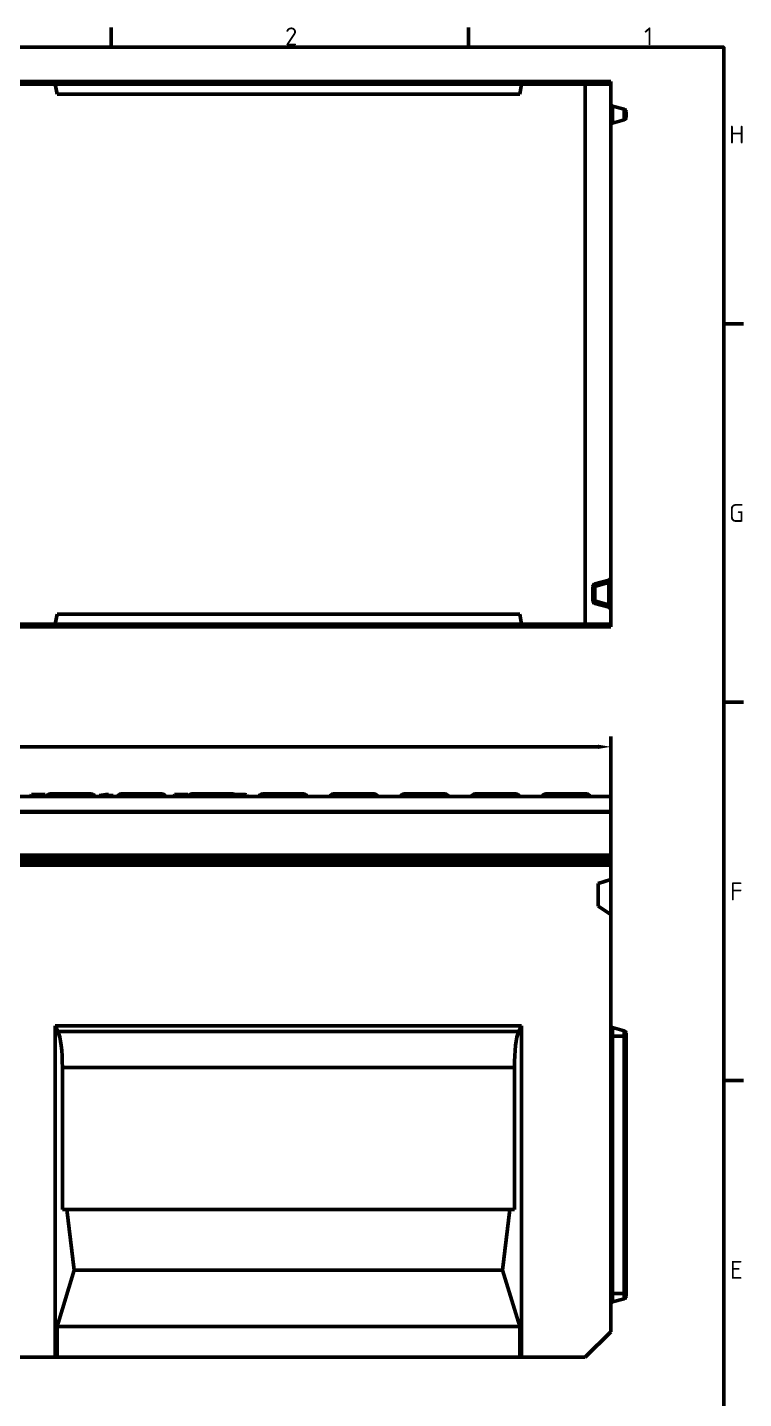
# Model space of a CAD drawing. Header units: millimetres. Extents: x 0 to 2219, y -32 to 1188.
# Drawn here: x 1369 to 1650, y 618 to 1156 of the extents above; entities that cross this region are included whole.
import ezdxf

# ---------------------------------------------------------------- set-up
doc = ezdxf.new("R2010")
doc.units = ezdxf.units.MM
doc.header["$LTSCALE"] = 2
doc.layers.get('0').update_dxf_attribs({"lineweight": 50})
doc.layers.get('Defpoints').update_dxf_attribs({"lineweight": 50})
for name, color, linetype, lineweight in [('Bemaßung (ISO)', 7, 'Continuous', 50), ('Rahmen (ISO)', 7, 'Continuous', 50), ('Sichtbar (ISO)', 7, 'Continuous', 50), ('Sichtbar schmal (ISO)', 7, 'Continuous', 50)]:
    doc.layers.add(name, color=color, linetype=linetype, lineweight=lineweight)
doc.styles.add('Notiztext (DIN)', font='isocpeur.ttf')
doc.styles.add('TXT 3_5', font='isocpeur.ttf')
doc.dimstyles.new('Anrin Standard (DIN)', dxfattribs={"dimscale": 2, "dimtxt": 3.5, "dimasz": 2.5, "dimexe": 2, "dimexo": 0, "dimgap": 0.8, "dimtad": 1, "dimrnd": 1e-08, "dimtxsty": 'TXT 3_5', "dimcen": 0.09, "dimdle": 10, "dimclrd": 256, "dimclre": 256, "dimclrt": 256, "dimadec": 0, "dimazin": 2, "dimtfac": 0.714286, "dimtmove": 0, "dimatfit": 3, "dimfxl": 1, "dimtolj": 1, "dimlwd": -1, "dimlwe": -1, "dimarcsym": 0})

# ---------------------------------------------------------------- blocks, each defined once
blk = doc.blocks.new('Ränder Standardrahmen')
at = {"layer": 'Rahmen (ISO)'}
for p, q in [((700.83, 574), (700.83, 577.9)), ((770.92, 574), (770.92, 577.9)), ((821, 519.75), (824.9, 519.75)), ((821, 445.5), (824.9, 445.5)), ((821, 371.25), (824.9, 371.25))]:
    blk.add_line(p, q, dxfattribs=at)
at = {"layer": 'Rahmen (ISO)', "flags": 128}
blk.add_lwpolyline([(20, 20), (20, 574), (821, 574), (821, 20), (20, 20)], dxfattribs=at)
at = {"layer": 'Rahmen (ISO)', "char_height": 3.5, "attachment_point": 7, "style": 'Notiztext (DIN)'}
for s, insert in [('2', (734.95, 574.4)), ('1', (805.38, 574.4)), ('H', (822.05, 555.13)), ('G', (822.05, 480.88)), ('F', (822.23, 406.63)), ('E', (822.23, 332.38))]:
    blk.add_mtext(s, dxfattribs=dict(at, insert=insert))
blk = doc.blocks.new('*D31')
at = {"layer": 'Bemaßung (ISO)', "transparency": 16777216}
for p, q in [((597.68, 807.69), (597.68, 877.51)), ((1597.68, 807.69), (1597.68, 877.51)), ((602.68, 873.51), (1592.68, 873.51))]:
    blk.add_line(p, q, dxfattribs=at)
for points in [[(602.68, 874.35), (602.68, 872.68), (597.68, 873.51)], [(1592.68, 874.35), (1592.68, 872.68), (1597.68, 873.51)]]:
    blk.add_solid(points, dxfattribs=at)
at = {"layer": 'Defpoints', "color": 0, "transparency": 16777216}
for p in [(1597.68, 873.51), (597.68, 807.69), (1597.68, 807.69)]:
    blk.add_point(p, dxfattribs=at)
at = {"layer": 'Bemaßung (ISO)', "transparency": 16777216, "insert": (1089.26, 882.11), "char_height": 7, "attachment_point": 1, "style": 'TXT 3_5'}
blk.add_mtext('\\A1;1000', dxfattribs=at)

msp = doc.modelspace()

# ---------------------------------------------------------------- linework, layer by layer
at = {"layer": 'Sichtbar (ISO)'}
for p, q in [((1597.6788, 1134.5861), (1097.6788, 1134.5861)), ((1355.6788, 1133.5861), (1379.6788, 1133.5861)), ((1562.6788, 1133.5861), (1379.6788, 1133.5861)), ((1379.6788, 1133.5861), (1380.3841, 1129.5861)), ((1561.9735, 1129.5861), (1562.6788, 1133.5861)), ((1562.6788, 1133.5861), (1587.6788, 1133.5861)), ((1587.6788, 1133.5861), (1587.6788, 921.5861)), ((1597.6788, 1133.5861), (1587.6788, 1133.5861)), ((1597.6788, 1134.5861), (1597.6788, 1134.4397)), ((1597.6788, 1133.5861), (1597.6788, 1134.4397)), ((1597.6788, 939.8534), (1597.6788, 1133.5861)), ((1561.9735, 1129.5861), (1380.3841, 1129.5861)), ((1598.42, 1124.8875), (1602.9376, 1123.677)), ((1598.42, 1118.2847), (1602.9376, 1119.4952)), ((1603.6788, 1122.7111), (1603.6788, 1120.4611)), ((1590.6788, 930.7291), (1590.6788, 936.4431)), ((1591.42, 937.4091), (1596.9376, 938.8875)), ((1597.6788, 937.9216), (1597.6788, 939.8534)), ((1597.6788, 929.2506), (1597.6788, 937.9216)), ((1380.3841, 925.5861), (1379.6788, 921.5861)), ((1561.9735, 925.5861), (1380.3841, 925.5861)), ((1562.6788, 921.5861), (1561.9735, 925.5861)), ((1596.9376, 928.2847), (1591.42, 929.7632)), ((1597.6788, 927.3188), (1597.6788, 929.2506)), ((1597.6788, 921.5861), (1597.6788, 927.3188)), ((1097.6788, 920.5861), (1597.6788, 920.5861)), ((1379.6788, 921.5861), (1355.6788, 921.5861)), ((1562.6788, 921.5861), (1379.6788, 921.5861)), ((1587.6788, 921.5861), (1562.6788, 921.5861)), ((1587.6788, 921.5861), (1597.6788, 921.5861)), ((1597.6788, 920.7326), (1597.6788, 921.5861)), ((1597.6788, 920.7326), (1597.6788, 920.5861)), ((1097.6788, 853.9986), (1597.6788, 853.9986)), ((1370.1242, 853.9986), (1370.436, 854.8294)), ((1370.3874, 853.9986), (1370.436, 854.1353)), ((1370.436, 854.1353), (1370.436, 854.8294)), ((1370.436, 854.8294), (1375.7081, 854.8294)), ((1375.7081, 854.1353), (1370.436, 854.1353)), ((1375.7081, 854.7592), (1371.3747, 854.7592)), ((1371.4606, 854.5175), (1371.3747, 854.7592)), ((1371.3747, 854.7592), (1371.3747, 854.5175)), ((1371.3747, 854.5175), (1374.7081, 854.5175)), ((1374.7081, 854.4473), (1371.3747, 854.4473)), ((1371.4606, 854.2056), (1371.3747, 854.4473)), ((1371.3747, 854.4473), (1371.3747, 854.2056)), ((1371.3747, 854.2056), (1375.7081, 854.2056)), ((1374.8251, 854.2056), (1374.7081, 854.5175)), ((1374.7081, 854.5175), (1374.7081, 854.4473)), ((1374.7939, 854.2056), (1374.7081, 854.4473)), ((1376.0198, 853.9986), (1375.7081, 854.8294)), ((1375.7081, 854.8294), (1375.7081, 854.7592)), ((1375.9783, 853.9986), (1375.7081, 854.7592)), ((1375.7857, 853.9986), (1375.7081, 854.2056)), ((1375.7081, 854.2056), (1375.7081, 854.1353)), ((1375.7566, 853.9986), (1375.7081, 854.1353)), ((1377.6957, 854.9986), (1379.5522, 854.9986)), ((1393.0652, 854.9986), (1379.5522, 854.9986)), ((1393.0652, 854.9986), (1393.7817, 854.9986)), ((1394.4737, 854.8294), (1394.7081, 854.8294)), ((1394.7911, 854.6082), (1394.7081, 854.8294)), ((1394.7081, 854.8294), (1394.7081, 854.6784)), ((1396.9546, 853.9986), (1397.1027, 854.402)), ((1396.992, 853.9986), (1397.1027, 854.31)), ((1397.1027, 854.402), (1399.5055, 854.8294)), ((1397.1027, 854.31), (1397.1027, 854.402)), ((1400.436, 854.31), (1397.1027, 854.31)), ((1400.524, 854.8294), (1397.9989, 854.3803)), ((1397.9989, 854.3803), (1400.436, 854.3803)), ((1399.5055, 854.8294), (1400.524, 854.8294)), ((1400.3254, 853.9986), (1400.436, 854.31)), ((1400.3874, 853.9986), (1400.436, 854.1353)), ((1400.4079, 854.3803), (1400.436, 854.4551)), ((1400.436, 854.3803), (1400.436, 854.4551)), ((1400.436, 854.4551), (1401.3747, 854.4551)), ((1400.436, 854.1353), (1400.436, 854.31)), ((1401.3747, 854.1353), (1400.436, 854.1353)), ((1400.7355, 854.4551), (1400.524, 854.8294)), ((1401.4028, 854.3803), (1401.3747, 854.4551)), ((1401.3747, 854.4551), (1401.3747, 854.3803)), ((1401.3747, 854.3803), (1402.3747, 854.3803)), ((1402.3747, 854.31), (1401.3747, 854.31)), ((1401.4854, 853.9986), (1401.3747, 854.31)), ((1401.3747, 854.31), (1401.3747, 854.1353)), ((1401.4233, 853.9986), (1401.3747, 854.1353)), ((1402.5179, 853.9986), (1402.3747, 854.3803)), ((1402.3747, 854.3803), (1402.3747, 854.31)), ((1402.4854, 853.9986), (1402.3747, 854.31)), ((1404.7664, 854.8215), (1404.7693, 854.8294)), ((1404.7693, 854.8231), (1404.7693, 854.8294)), ((1404.7693, 854.8294), (1404.7814, 854.8294)), ((1405.4735, 854.9986), (1409.292, 854.9986)), ((1421.4823, 854.9986), (1409.292, 854.9986)), ((1421.4823, 854.9986), (1421.5595, 854.9986)), ((1426.1242, 853.9986), (1426.436, 854.8294)), ((1426.3874, 853.9986), (1426.436, 854.1353)), ((1426.436, 854.1353), (1426.436, 854.8294)), ((1426.436, 854.8294), (1431.7081, 854.8294)), ((1427.3747, 854.1353), (1426.436, 854.1353)), ((1431.7081, 854.7592), (1427.3747, 854.7592)), ((1427.4606, 854.5175), (1427.3747, 854.7592)), ((1427.3747, 854.7592), (1427.3747, 854.5175)), ((1427.3747, 854.5175), (1430.7081, 854.5175)), ((1430.7081, 854.4473), (1427.3747, 854.4473)), ((1427.5341, 853.9986), (1427.3747, 854.4473)), ((1427.3747, 854.4473), (1427.3747, 854.1353)), ((1427.4233, 853.9986), (1427.3747, 854.1353)), ((1430.9028, 853.9986), (1430.7081, 854.5175)), ((1430.7081, 854.5175), (1430.7081, 854.4473)), ((1430.8675, 853.9986), (1430.7081, 854.4473)), ((1431.9365, 854.2207), (1431.7081, 854.8294)), ((1431.7081, 854.8294), (1431.7081, 854.7592)), ((1431.9143, 854.1787), (1431.7081, 854.7592)), ((1433.2513, 854.9986), (1439.8577, 854.9986)), ((1449.2542, 854.9986), (1439.8577, 854.9986)), ((1449.2542, 854.9986), (1449.3372, 854.9986)), ((1450.3747, 854.582), (1450.3747, 854.6321)), ((1453.7693, 854.6321), (1453.7693, 854.3327)), ((1454.7071, 854.6375), (1454.9403, 853.9986)), ((1454.7081, 854.6321), (1454.7081, 854.3327)), ((1461.029, 854.9986), (1471.4315, 854.9986)), ((1476.3805, 854.9986), (1471.4315, 854.9986)), ((1476.3805, 854.9986), (1477.115, 854.9986)), ((1488.8068, 854.9986), (1501.0729, 854.9986)), ((1501.0729, 854.9986), (1503.8762, 854.9986)), ((1503.8762, 854.9986), (1504.8928, 854.9986)), ((1516.5846, 854.9986), (1528.8507, 854.9986)), ((1528.8507, 854.9986), (1531.654, 854.9986)), ((1531.654, 854.9986), (1532.6706, 854.9986)), ((1544.3624, 854.9986), (1556.6285, 854.9986)), ((1556.6285, 854.9986), (1559.4318, 854.9986)), ((1559.4318, 854.9986), (1560.4484, 854.9986)), ((1572.1402, 854.9986), (1572.1877, 854.9986)), ((1584.155, 854.9986), (1572.1877, 854.9986)), ((1584.155, 854.9986), (1584.4063, 854.9986)), ((1584.4063, 854.9986), (1587.2096, 854.9986)), ((1587.2096, 854.9986), (1588.2261, 854.9986)), ((1597.6788, 848.0756), (1597.6788, 853.9986)), ((1597.6788, 848.0756), (1597.6788, 847.9175)), ((1597.6788, 830.9986), (1597.6788, 847.9175)), ((1597.6788, 829.9986), (1097.6788, 829.9986)), ((1597.6788, 829.9986), (1597.6788, 830.9986)), ((1597.6788, 829.9986), (1597.6788, 829.4986)), ((1597.6788, 828.2057), (1597.6788, 829.4986)), ((1597.6788, 826.9986), (597.6788, 826.9986)), ((1597.6788, 828.2057), (1597.6788, 827.8522)), ((1597.6788, 826.9986), (1597.6788, 827.8522)), ((1597.6788, 821.4738), (1597.6788, 826.9986)), ((1592.6788, 819.9268), (1597.6788, 821.4738)), ((1592.6788, 811.0208), (1592.6788, 819.9268)), ((1597.6788, 821.4738), (1597.6788, 808.1948)), ((1597.6788, 807.6875), (1592.6788, 811.0208)), ((1597.6788, 808.1948), (1597.1847, 808.0169)), ((1597.6788, 643.9986), (1597.6788, 807.6875)), ((1562.6788, 763.9986), (1379.6788, 763.9986)), ((1379.6788, 633.9986), (1379.6788, 763.9986)), ((1379.6788, 763.9986), (1380.7598, 761.7674)), ((1561.5979, 761.7674), (1562.6788, 763.9986)), ((1562.6788, 633.9986), (1562.6788, 763.9986)), ((1602.9376, 762.0895), (1598.42, 763.3)), ((1603.6788, 761.1236), (1603.6788, 759.9986)), ((1603.6788, 658.9986), (1603.6788, 759.9986)), ((1382.5, 747.672), (1382.5, 691.9986)), ((1559.8576, 691.9986), (1559.8576, 747.672)), ((1559.8576, 691.9986), (1382.5, 691.9986)), ((1384.2633, 691.9986), (1387.1303, 668.0877)), ((1555.2273, 668.0877), (1558.0943, 691.9986)), ((1380.3841, 645.9986), (1387.1303, 668.0877)), ((1387.1303, 668.0877), (1555.2273, 668.0877)), ((1555.2273, 668.0877), (1561.9735, 645.9986)), ((1602.9376, 656.9077), (1598.42, 655.6972)), ((1603.6788, 658.9986), (1603.6788, 657.8736)), ((1561.9735, 645.9986), (1380.3841, 645.9986)), ((1380.3841, 633.9986), (1380.3841, 645.9986)), ((1561.9735, 645.9986), (1561.9735, 633.9986)), ((1597.6788, 643.9986), (1587.6788, 633.9986)), ((1355.6788, 633.9986), (1379.6788, 633.9986)), ((1379.6788, 633.9986), (1380.3841, 633.9986)), ((1561.9735, 633.9986), (1380.3841, 633.9986)), ((1561.9735, 633.9986), (1562.6788, 633.9986)), ((1562.6788, 633.9986), (1587.6788, 633.9986))]:
    msp.add_line(p, q, dxfattribs=at)
for centre, radius, start, end in [((1598.6788, 1125.8534), 1, 180, 255), ((1602.6788, 1122.7111), 1, 0, 75), ((1602.6788, 1120.4611), 1, 285, 0), ((1598.6788, 1117.3188), 1, 105, 180), ((1591.6788, 936.4431), 1, 105, 180), ((1596.6788, 939.8534), 1, 285, 0), ((1591.6788, 930.7291), 1, 180, 255), ((1596.6788, 927.3188), 1, 0, 75), ((1377.6957, 853.4986), 1.5, 90, 160.528779), ((1393.7817, 853.4986), 1.5, 19.471221, 90), ((1405.4735, 853.4986), 1.5, 90, 160.528779), ((1421.5595, 853.4986), 1.5, 19.471221, 90), ((1433.2513, 853.4986), 1.5, 90, 160.528779), ((1449.3372, 853.4986), 1.5, 19.471221, 90), ((1461.029, 853.4986), 1.5, 90, 160.528779), ((1477.115, 853.4986), 1.5, 19.471221, 90), ((1488.8068, 853.4986), 1.5, 90, 160.528779), ((1504.8928, 853.4986), 1.5, 19.471221, 90), ((1516.5846, 853.4986), 1.5, 90, 160.528779), ((1532.6706, 853.4986), 1.5, 19.471221, 90), ((1544.3624, 853.4986), 1.5, 90, 160.528779), ((1560.4484, 853.4986), 1.5, 19.471221, 90), ((1572.1402, 853.4986), 1.5, 90, 160.528779), ((1588.2261, 853.4986), 1.5, 19.471221, 90), ((1598.6788, 764.266), 1, 180, 255), ((1602.6788, 761.1236), 1, 0, 75), ((1602.6788, 657.8736), 1, 285, 0), ((1598.6788, 654.7313), 1, 105, 180)]:
    msp.add_arc(centre, radius, start, end, dxfattribs=at)
for centre, major_axis, ratio, start_param, end_param in [((1452.072, 854.6321), (2.636, 0), 0.07485738, 0, 2.39389405), ((1452.072, 854.6321), (-1.6973, 0), 0.07485738, 3.14159265, 6.28318531), ((1452.072, 854.3327), (1.6973, 0), 0.07485738, 3.6926801, 6.28318531), ((1452.072, 854.3327), (2.636, 0), 0.07485738, 4.15652917, 6.28318531), ((1379.8551, 747.672), (0, 15), 0.17632698, 4.71238898, 5.93411946), ((1562.5025, 747.672), (0, -15), 0.17632698, 3.4906585, 4.71238898)]:
    msp.add_ellipse(centre, major_axis=major_axis, ratio=ratio, start_param=start_param, end_param=end_param, dxfattribs=at)
for points, knots in [([(1378.5632, 853.9986), (1378.5657, 854.0514), (1378.5716, 854.103), (1378.6072, 854.2847), (1378.6692, 854.4349), (1378.759, 854.5593)], [0.0666411162, 0.0666411162, 0.0666411162, 0.0666411162, 0.0876759983, 0.0876759983, 0.1444903645, 0.1444903645, 0.1444903645, 0.1444903645]), ([(1378.759, 854.5593), (1378.821, 854.6429), (1378.8889, 854.7146), (1379.0496, 854.8481), (1379.1444, 854.9035), (1379.3418, 854.9789), (1379.4449, 854.9981), (1379.5494, 854.9986), (1379.5508, 854.9986), (1379.5522, 854.9986)], [0.390745137, 0.390745137, 0.390745137, 0.390745137, 0.430988134, 0.430988134, 0.480959897, 0.480959897, 0.532341208, 0.532341208, 0.533027086, 0.533027086, 0.533027086, 0.533027086]), ([(1393.0652, 854.9986), (1393.0674, 854.9986), (1393.0696, 854.9986), (1393.2741, 854.998), (1393.4778, 854.9684), (1393.8552, 854.851), (1394.034, 854.7662), (1394.2354, 854.6211), (1394.2734, 854.5912), (1394.3105, 854.5593)], [-0.000850515, -0.000850515, -0.000850515, -0.000850515, 0, 0, 0.079303638, 0.079303638, 0.15301084, 0.15301084, 0.170541221, 0.170541221, 0.170541221, 0.170541221]), ([(1394.3105, 854.5593), (1394.4554, 854.4319), (1394.5869, 854.2748), (1394.6998, 854.0892), (1394.7239, 854.0446), (1394.7461, 853.9984)], [0.9326268312, 0.9326268312, 0.9326268312, 0.9326268312, 0.9989118212, 0.9989118212, 1.0183513565, 1.0183513565, 1.0183513565, 1.0183513565]), ([(1408.4589, 853.9987), (1408.455, 854.0525), (1408.4549, 854.1053), (1408.4705, 854.2862), (1408.5164, 854.4354), (1408.5948, 854.5593)], [0.0675472191, 0.0675472191, 0.0675472191, 0.0675472191, 0.0890337558, 0.0890337558, 0.1444186191, 0.1444186191, 0.1444186191, 0.1444186191]), ([(1408.5948, 854.5593), (1408.6561, 854.6533), (1408.7243, 854.7327), (1408.872, 854.8631), (1408.9515, 854.913), (1409.1167, 854.9808), (1409.2025, 854.9981), (1409.2896, 854.9986), (1409.2908, 854.9986), (1409.292, 854.9986)], [0.382982229, 0.382982229, 0.382982229, 0.382982229, 0.42713138, 0.42713138, 0.472833962, 0.472833962, 0.519503103, 0.519503103, 0.520160019, 0.520160019, 0.520160019, 0.520160019]), ([(1421.4823, 854.9986), (1421.4843, 854.9986), (1421.4862, 854.9986), (1421.6579, 854.998), (1421.8284, 854.9717), (1422.1478, 854.8675), (1422.2996, 854.7919), (1422.4919, 854.6496), (1422.5431, 854.6066), (1422.592, 854.5593)], [-0.00079701, -0.00079701, -0.00079701, -0.00079701, 0, 0, 0.070077303, 0.070077303, 0.136233773, 0.136233773, 0.161129525, 0.161129525, 0.161129525, 0.161129525]), ([(1422.592, 854.5593), (1422.7201, 854.4328), (1422.8312, 854.2782), (1422.9228, 854.0937), (1422.9427, 854.0468), (1422.9604, 853.9984)], [0.930732609, 0.930732609, 0.930732609, 0.930732609, 0.9937765872, 0.9937765872, 1.0136797246, 1.0136797246, 1.0136797246, 1.0136797246]), ([(1439.1823, 853.9987), (1439.1709, 854.0535), (1439.1638, 854.1076), (1439.1575, 854.2874), (1439.1866, 854.4358), (1439.254, 854.5593)], [0.0692657699, 0.0692657699, 0.0692657699, 0.0692657699, 0.0913638006, 0.0913638006, 0.1455958782, 0.1455958782, 0.1455958782, 0.1455958782]), ([(1439.254, 854.5593), (1439.3125, 854.6628), (1439.3784, 854.7489), (1439.5114, 854.8763), (1439.5773, 854.9214), (1439.7135, 854.9825), (1439.784, 854.9982), (1439.8556, 854.9986), (1439.8567, 854.9986), (1439.8577, 854.9986)], [0.376140047, 0.376140047, 0.376140047, 0.376140047, 0.423658031, 0.423658031, 0.465600445, 0.465600445, 0.508187315, 0.508187315, 0.508818678, 0.508818678, 0.508818678, 0.508818678]), ([(1449.2542, 854.9986), (1449.2559, 854.9986), (1449.2576, 854.9986), (1449.4022, 854.9981), (1449.5455, 854.9745), (1449.8162, 854.8817), (1449.9454, 854.814), (1450.1276, 854.6748), (1450.1877, 854.6204), (1450.2442, 854.5593)], [-0.000752486, -0.000752486, -0.000752486, -0.000752486, 0, 0, 0.062492592, 0.062492592, 0.122227604, 0.122227604, 0.153295028, 0.153295028, 0.153295028, 0.153295028]), ([(1450.2442, 854.5593), (1450.3576, 854.4337), (1450.4505, 854.2809), (1450.5222, 854.0974), (1450.5377, 854.0487), (1450.5505, 853.9985)], [0.9369500356, 0.9369500356, 0.9369500356, 0.9369500356, 0.9973934015, 0.9973934015, 1.0177038531, 1.0177038531, 1.0177038531, 1.0177038531]), ([(1470.9236, 853.9988), (1470.9028, 854.0547), (1470.8869, 854.1101), (1470.8635, 854.2411), (1470.8609, 854.3342), (1470.8827, 854.4581), (1470.8994, 854.5111), (1470.9216, 854.5593)], [0.072366263, 0.072366263, 0.072366263, 0.072366263, 0.0954421854, 0.0954421854, 0.1283688669, 0.1283688669, 0.1484270957, 0.1484270957, 0.1484270957, 0.1484270957]), ([(1470.9216, 854.5593), (1470.9751, 854.6715), (1471.0363, 854.7637), (1471.1528, 854.8879), (1471.206, 854.9288), (1471.3157, 854.9841), (1471.3722, 854.9982), (1471.4297, 854.9986), (1471.4306, 854.9986), (1471.4315, 854.9986)], [0.370047963, 0.370047963, 0.370047963, 0.370047963, 0.420482262, 0.420482262, 0.459092895, 0.459092895, 0.498112889, 0.498112889, 0.498721508, 0.498721508, 0.498721508, 0.498721508]), ([(1476.3805, 854.9986), (1476.382, 854.9986), (1476.3836, 854.9986), (1476.5054, 854.9981), (1476.6257, 854.977), (1476.8549, 854.894), (1476.9647, 854.8333), (1477.1359, 854.6971), (1477.2015, 854.6329), (1477.2621, 854.5593)], [-0.000714687, -0.000714687, -0.000714687, -0.000714687, 0, 0, 0.056145738, 0.056145738, 0.110356063, 0.110356063, 0.146651656, 0.146651656, 0.146651656, 0.146651656]), ([(1477.2621, 854.5593), (1477.3625, 854.4344), (1477.4386, 854.2831), (1477.4911, 854.1006), (1477.5016, 854.0502), (1477.5094, 853.9985)], [0.9518864923, 0.9518864923, 0.9518864923, 0.9518864923, 1.0102220827, 1.0102220827, 1.0309141482, 1.0309141482, 1.0309141482, 1.0309141482]), ([(1570.8697, 853.9985), (1570.8832, 854.0485), (1570.8992, 854.097), (1570.9733, 854.2806), (1571.0684, 854.4336), (1571.1836, 854.5593)], [0.0663986262, 0.0663986262, 0.0663986262, 0.0663986262, 0.0866606527, 0.0866606527, 0.147397093, 0.147397093, 0.147397093, 0.147397093]), ([(1571.1836, 854.5593), (1571.2393, 854.6188), (1571.2985, 854.6718), (1571.482, 854.8115), (1571.6138, 854.8801), (1571.8901, 854.9742), (1572.0365, 854.9981), (1572.1842, 854.9986), (1572.1859, 854.9986), (1572.1877, 854.9986)], [0.410035559, 0.410035559, 0.410035559, 0.410035559, 0.440393643, 0.440393643, 0.500871726, 0.500871726, 0.564230294, 0.564230294, 0.564987895, 0.564987895, 0.564987895, 0.564987895]), ([(1584.155, 854.9986), (1584.1578, 854.9986), (1584.1606, 854.9986), (1584.4579, 854.9979), (1584.7568, 854.9602), (1585.3083, 854.8048), (1585.5487, 854.6958), (1585.7505, 854.5593)], [-0.001000672, -0.001000672, -0.001000672, -0.001000672, 0, 0, 0.105510503, 0.105510503, 0.204717177, 0.204717177, 0.204717177, 0.204717177]), ([(1585.7505, 854.5593), (1585.9394, 854.4296), (1586.124, 854.266), (1586.2879, 854.0773), (1586.3191, 854.0386), (1586.3494, 853.9984)], [0.9631605112, 0.9631605112, 0.9631605112, 0.9631605112, 1.0388963085, 1.0388963085, 1.0571064204, 1.0571064204, 1.0571064204, 1.0571064204])]:
    msp.add_open_spline(points, degree=3, knots=knots, dxfattribs=at)
at = {"layer": 'Sichtbar schmal (ISO)'}
for p, q in [((1097.6788, 1134.4397), (1597.6788, 1134.4397)), ((1598.42, 1124.8875), (1598.42, 1118.2847)), ((1602.9376, 1119.4952), (1602.9376, 1123.677)), ((1590.6788, 936.4431), (1591.42, 936.4431)), ((1591.42, 936.4431), (1596.9376, 937.9216)), ((1591.42, 930.7291), (1591.42, 936.4431)), ((1596.9376, 937.9216), (1597.6788, 937.9216)), ((1596.9376, 937.9216), (1596.9376, 929.2506)), ((1591.42, 930.7291), (1590.6788, 930.7291)), ((1596.9376, 929.2506), (1591.42, 930.7291)), ((1597.6788, 929.2506), (1596.9376, 929.2506)), ((1597.6788, 920.7326), (1097.6788, 920.7326)), ((1378.759, 854.5593), (1394.3105, 854.5593)), ((1408.5948, 854.5593), (1422.592, 854.5593)), ((1439.254, 854.5593), (1450.2442, 854.5593)), ((1450.4033, 854.5539), (1450.3747, 854.6321)), ((1453.6424, 854.2845), (1453.7693, 854.6321)), ((1453.7668, 854.3257), (1453.7693, 854.3327)), ((1454.9393, 853.9986), (1454.7081, 854.6321)), ((1454.83, 853.9986), (1454.7081, 854.3327)), ((1470.9216, 854.5593), (1477.2621, 854.5593)), ((1571.1836, 854.5593), (1585.7505, 854.5593)), ((1597.6788, 848.0756), (1097.6788, 848.0756)), ((1097.6788, 847.9175), (1597.6788, 847.9175)), ((1097.6788, 830.9986), (1597.6788, 830.9986)), ((1097.6788, 829.4986), (1597.6788, 829.4986)), ((1597.6788, 828.2057), (1097.6788, 828.2057)), ((1097.6788, 827.8522), (1597.6788, 827.8522)), ((1561.5979, 761.7674), (1380.7598, 761.7674)), ((1598.42, 759.9986), (1597.6788, 759.9986)), ((1598.42, 763.3), (1598.42, 759.9986)), ((1598.42, 658.9986), (1598.42, 759.9986)), ((1598.42, 759.9986), (1602.9376, 759.9986)), ((1602.9376, 759.9986), (1602.9376, 762.0895)), ((1602.9376, 759.9986), (1603.6788, 759.9986)), ((1602.9376, 759.9986), (1602.9376, 658.9986)), ((1559.8576, 747.672), (1382.5, 747.672)), ((1598.42, 658.9986), (1597.6788, 658.9986)), ((1598.42, 658.9986), (1598.42, 655.6972)), ((1598.42, 658.9986), (1602.9376, 658.9986)), ((1602.9376, 658.9986), (1603.6788, 658.9986)), ((1602.9376, 656.9077), (1602.9376, 658.9986))]:
    msp.add_line(p, q, dxfattribs=at)
for centre, major_axis, ratio, start_param, end_param in [((1591.6788, 936.4431), (-0.2588, 0.9659), 0.25056281, 0, 1.50375883), ((1596.6788, 937.7829), (-0.2834, -1.1052), 0.19248303, 1.74579079, 3.24954962), ((1591.6788, 930.7291), (-0.2588, -0.9659), 0.25056281, 4.77942648, 6.28318531), ((1596.6788, 929.3893), (0.2834, -1.1052), 0.19248303, 6.17522834, 7.67898717), ((1501.0729, 853.4986), (0, 1.5), 0.74565052, 0, 1.23095942), ((1503.8762, 853.4986), (0, 1.5), 0.97892091, 5.05222589, 6.28318531), ((1528.8507, 853.4986), (0, 1.5), 0.74565052, 0, 1.23095942), ((1531.654, 853.4986), (0, 1.5), 0.97892091, 5.05222589, 6.28318531), ((1556.6285, 853.4986), (0, 1.5), 0.74565052, 0, 1.23095942), ((1559.4318, 853.4986), (0, 1.5), 0.97892091, 5.05222589, 6.28318531), ((1584.4063, 853.4986), (0, 1.5), 0.74565052, 0, 0.07372674), ((1587.2096, 853.4986), (0, 1.5), 0.97892091, 5.05222589, 6.28318531)]:
    msp.add_ellipse(centre, major_axis=major_axis, ratio=ratio, start_param=start_param, end_param=end_param, dxfattribs=at)

# ---------------------------------------------------------------- block references
at = {"xscale": 2, "yscale": 2, "zscale": 2}
msp.add_blockref('Ränder Standardrahmen', (0, 0), dxfattribs=at)

# ---------------------------------------------------------------- dimensions: what is measured, and where the dimension line sits
at = {"layer": 'Bemaßung (ISO)'}
dim = msp.add_linear_dim(base=(1597.6788, 873.5123), p1=(597.6788, 807.6875), p2=(1597.6788, 807.6875), dimstyle='Anrin Standard (DIN)', override={"dimgap": 0.8, "dimdec": 2, "dimtol": 0, "dimlim": 0, "dimtp": 0, "dimtm": 0, "dimtdec": 2, "dimtofl": 0, "dimatfit": 1}, dxfattribs=at)
dim.commit()
dim.dimension.update_dxf_attribs({"geometry": '*D31', "text_midpoint": (1097.6588, 873.5123), "dimtype": 160})

doc.saveas('drawing.dxf')
